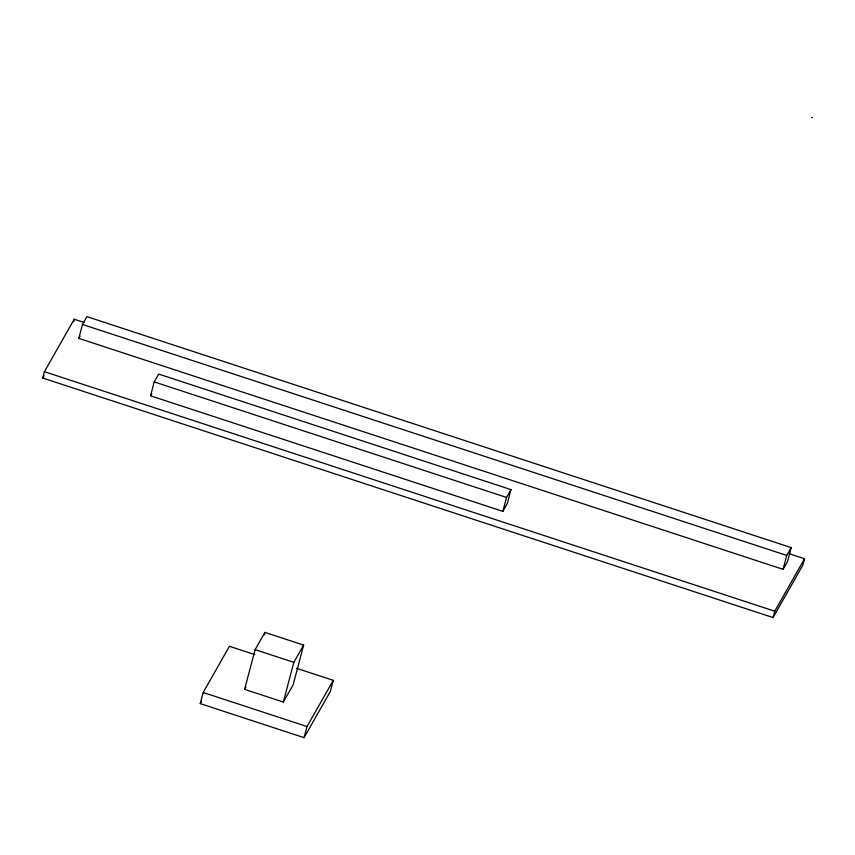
<?xml version="1.0" encoding="UTF-8"?>
<svg xmlns="http://www.w3.org/2000/svg" width="855" height="855" viewBox="0 0 855 855"><rect width="100%" height="100%" fill="white"/><g stroke="black" fill="none" stroke-linecap="round" stroke-linejoin="round"><path stroke-width="1.28" d="M789.336 553.741L804.544 558.732L802.866 565.08L773.048 617.556L42.75 378.038L44.428 371.69L74.246 319.214L84.388 322.549M73.573 321.758L74.246 319.214M78.82 338.366L82.486 324.462L86.943 316.639L791.196 547.606L787.519 561.5L783.062 569.334L78.82 338.366L80.092 336.133M150.555 395.812L154.231 381.907L158.677 374.073L510.98 489.616L507.314 503.52L502.858 511.354L150.555 395.812L151.827 393.567M296.546 668.3L333.268 680.334L330.329 691.46L304.07 737.662L200.241 703.612L203.18 692.486L229.439 646.284L254.758 654.588M244.626 689.354L255.121 649.64L264.911 632.411L303.632 645.108L293.137 684.823L283.336 702.051L244.626 689.354L245.93 687.057M264.238 634.966L264.911 632.411M283.336 702.051L293.831 662.336L303.632 645.108M304.07 737.662L307.009 726.536L333.268 680.334M502.858 511.354L506.534 497.45L510.98 489.616M783.062 569.334L786.739 555.429L791.196 547.606M773.048 617.556L774.726 611.197L804.544 558.732M42.75 378.038L44.043 375.762M200.241 703.612L201.556 701.303M811.523 117.52L812.25 117.755M82.486 324.462L786.739 555.429M154.231 381.907L506.534 497.45M44.428 371.69L774.726 611.197M255.121 649.64L293.831 662.336M203.18 692.486L307.009 726.536"/></g></svg>
